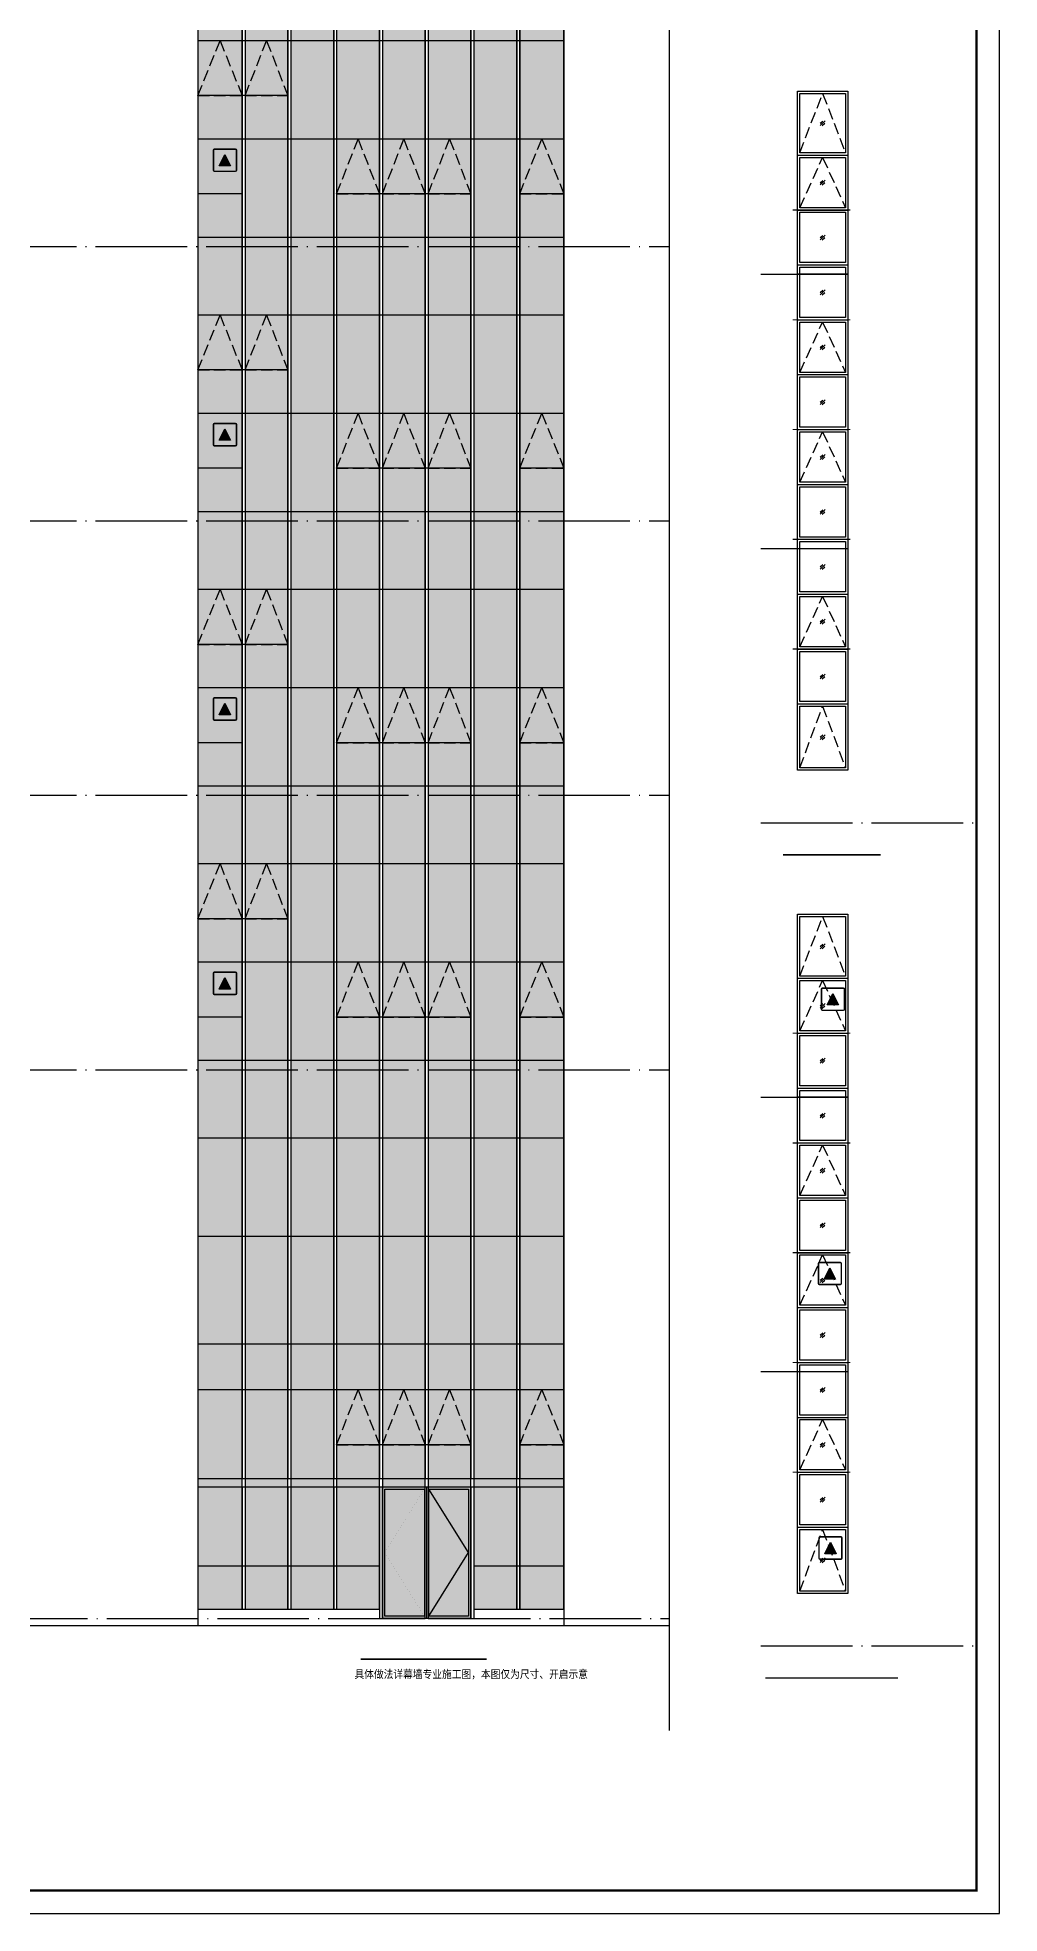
# Model space of a CAD drawing. Extents: x 6843040 to 15500510, y -6507076 to -4940511.
# Drawn here: x 7731645 to 7752670, y -6279856 to -6238834 of the extents above; entities that cross this region are included whole.
import ezdxf

# ---------------------------------------------------------------- set-up
doc = ezdxf.new("R2010")
doc.units = 0
doc.header["$LTSCALE"] = 1000
doc.header["$MEASUREMENT"] = 0
doc.linetypes.add('DASH', pattern=[0.35, 0.25, -0.1])
doc.linetypes.add('DOTE', pattern=[2.42, 2, -0.2, 0.02, -0.2])
for name, color, linetype in [('2-WALL-SOLID', 253, 'Continuous'), ('DIM_SYMB', 3, 'Continuous'), ('DOTE', 8, 'DOTE'), ('E_LINE_1', 1, 'Continuous'), ('E_LINE_3', 7, 'Continuous'), ('LT-dim 100', 253, 'Continuous'), ('LT-玻璃', 4, 'Continuous'), ('PUB_DIM', 3, 'Continuous'), ('PUB_HACTH', 8, 'Continuous'), ('PUB_HATCH', 8, 'Continuous'), ('PUB_TEXT', 7, 'Continuous'), ('PUB_TITLE', 4, 'Continuous'), ('WALL', 1, 'Continuous'), ('WINDOW', 4, 'Continuous')]:
    doc.layers.add(name, color=color, linetype=linetype)
doc.styles.add('_HZTXT', font='SIMPLEX', dxfattribs={"width": 0.9, "bigfont": 'HZTXT'})

# ---------------------------------------------------------------- blocks, each defined once
blk = doc.blocks.new('0911幕墙5')
at = {"layer": 'LT-玻璃'}
for p, q in [((8042021, -5840317), (8042021, -5889567)), ((8042989, -5840317), (8042989, -5886367)), ((8043054, -5840317), (8043054, -5886367)), ((8043989, -5840317), (8043989, -5886367)), ((8044054, -5840317), (8044054, -5886367)), ((8044989, -5840317), (8044989, -5886367)), ((8045054, -5840317), (8045054, -5886367)), ((8045989, -5840317), (8045989, -5886367)), ((8046054, -5840317), (8046054, -5886367)), ((8046989, -5840317), (8046989, -5886367)), ((8047054, -5840317), (8047054, -5886367)), ((8047989, -5840317), (8047989, -5886367)), ((8048054, -5840317), (8048054, -5886367)), ((8048989, -5840317), (8048989, -5886367)), ((8049054, -5840317), (8049054, -5886367)), ((8050021, -5840317), (8050021, -5889567))]:
    blk.add_line(p, q, dxfattribs=at)
at = {"layer": 'LT-玻璃', "ltscale": 1000}
for p, q in [((8050021, -5854917), (8042021, -5854917)), ((8043989, -5856117), (8042021, -5856117)), ((8050021, -5857067), (8042021, -5857067)), ((8042989, -5858267), (8042021, -5858267)), ((8047989, -5858267), (8045054, -5858267)), ((8050021, -5858267), (8049054, -5858267)), ((8050021, -5859217), (8042021, -5859217)), ((8050021, -5860917), (8042021, -5860917)), ((8043989, -5862117), (8042021, -5862117)), ((8050021, -5863067), (8042021, -5863067)), ((8042989, -5864267), (8042021, -5864267)), ((8047989, -5864267), (8045054, -5864267)), ((8050021, -5864267), (8049054, -5864267)), ((8050021, -5865217), (8042021, -5865217)), ((8050021, -5866917), (8042021, -5866917)), ((8043989, -5868117), (8042021, -5868117)), ((8050021, -5869067), (8042021, -5869067)), ((8042989, -5870267), (8042021, -5870267)), ((8047989, -5870267), (8045054, -5870267)), ((8050021, -5870267), (8049054, -5870267)), ((8050021, -5871217), (8042021, -5871217)), ((8050021, -5872917), (8042021, -5872917)), ((8043989, -5874117), (8042021, -5874117)), ((8043989, -5874117), (8042021, -5874117)), ((8050021, -5875067), (8042021, -5875067)), ((8042989, -5876267), (8042021, -5876267)), ((8047989, -5876267), (8045054, -5876267)), ((8050021, -5876267), (8049054, -5876267)), ((8050021, -5877217), (8042021, -5877217)), ((8050021, -5878917), (8042021, -5878917)), ((8050021, -5881067), (8042021, -5881067)), ((8050021, -5883417), (8042021, -5883417)), ((8050021, -5883417), (8042021, -5883417)), ((8050021, -5884417), (8042021, -5884417)), ((8047989, -5885617), (8045054, -5885617)), ((8050021, -5885617), (8049054, -5885617)), ((8050021, -5886367), (8042021, -5886367)), ((8042021, -5886537), (8046054, -5886537)), ((8047021, -5886537), (8047021, -5889417)), ((8047989, -5886537), (8050021, -5886537)), ((8042021, -5888267), (8045989, -5888267)), ((8048054, -5888267), (8050021, -5888267)), ((8042021, -5889217), (8045989, -5889217)), ((8048054, -5889217), (8050021, -5889217))]:
    blk.add_line(p, q, dxfattribs=at)
for points in [[(8046054, -5886537), (8047989, -5886537), (8047989, -5889417), (8046054, -5889417)], [(8046054, -5886537), (8047021, -5886537), (8047021, -5889417), (8046054, -5889417)], [(8046104, -5886587), (8046971, -5886587), (8046971, -5889367), (8046104, -5889367)], [(8047071, -5886587), (8047939, -5886587), (8047939, -5889367), (8047071, -5889367)]]:
    blk.add_lwpolyline(points, close=True, dxfattribs=at)
at = {"layer": 'LT-玻璃', "ltscale": 1000, "const_width": 0.7}
blk.add_lwpolyline([(8046971, -5886587), (8046104, -5887977), (8046971, -5889367)], dxfattribs=at)
at = {"layer": 'LT-玻璃', "ltscale": 1000}
blk.add_lwpolyline([(8047071, -5889367), (8047939, -5887977), (8047071, -5886587), (8047071, -5886587)], dxfattribs=at)
at = {"layer": 'WINDOW'}
for p, q in [((8042989, -5886537), (8042989, -5889217)), ((8043054, -5886537), (8043054, -5889217)), ((8043989, -5886537), (8043989, -5889217)), ((8044054, -5886537), (8044054, -5889217)), ((8044989, -5886537), (8044989, -5889217)), ((8045054, -5886537), (8045054, -5889217)), ((8045989, -5886537), (8045989, -5889417)), ((8046054, -5886537), (8046054, -5889417)), ((8047989, -5886537), (8047989, -5889417)), ((8048054, -5886537), (8048054, -5889417)), ((8048989, -5886537), (8048989, -5889217)), ((8049054, -5886537), (8049054, -5889217))]:
    blk.add_line(p, q, dxfattribs=at)
at = {"layer": 'WINDOW', "color": 8, "linetype": 'DASH'}
for points in [[(8042021, -5856117), (8042989, -5856117), (8042989, -5854917), (8042021, -5854917)], [(8043054, -5856117), (8043989, -5856117), (8043989, -5854917), (8043054, -5854917)], [(8045054, -5858267), (8045989, -5858267), (8045989, -5857067), (8045054, -5857067)], [(8046054, -5858267), (8046989, -5858267), (8046989, -5857067), (8046054, -5857067)], [(8047054, -5858267), (8047989, -5858267), (8047989, -5857067), (8047054, -5857067)], [(8049054, -5858267), (8050021, -5858267), (8050021, -5857067), (8049054, -5857067)], [(8042021, -5862117), (8042989, -5862117), (8042989, -5860917), (8042021, -5860917)], [(8043054, -5862117), (8043989, -5862117), (8043989, -5860917), (8043054, -5860917)], [(8045054, -5864267), (8045989, -5864267), (8045989, -5863067), (8045054, -5863067)], [(8046054, -5864267), (8046989, -5864267), (8046989, -5863067), (8046054, -5863067)], [(8047054, -5864267), (8047989, -5864267), (8047989, -5863067), (8047054, -5863067)], [(8049054, -5864267), (8050021, -5864267), (8050021, -5863067), (8049054, -5863067)], [(8042021, -5868117), (8042989, -5868117), (8042989, -5866917), (8042021, -5866917)], [(8043054, -5868117), (8043989, -5868117), (8043989, -5866917), (8043054, -5866917)], [(8045054, -5870267), (8045989, -5870267), (8045989, -5869067), (8045054, -5869067)], [(8046054, -5870267), (8046989, -5870267), (8046989, -5869067), (8046054, -5869067)], [(8047054, -5870267), (8047989, -5870267), (8047989, -5869067), (8047054, -5869067)], [(8049054, -5870267), (8050021, -5870267), (8050021, -5869067), (8049054, -5869067)], [(8042021, -5874117), (8042989, -5874117), (8042989, -5872917), (8042021, -5872917)], [(8043054, -5874117), (8043989, -5874117), (8043989, -5872917), (8043054, -5872917)], [(8045054, -5876267), (8045989, -5876267), (8045989, -5875067), (8045054, -5875067)], [(8046054, -5876267), (8046989, -5876267), (8046989, -5875067), (8046054, -5875067)], [(8047054, -5876267), (8047989, -5876267), (8047989, -5875067), (8047054, -5875067)], [(8049054, -5876267), (8050021, -5876267), (8050021, -5875067), (8049054, -5875067)], [(8045054, -5885617), (8045989, -5885617), (8045989, -5884417), (8045054, -5884417)], [(8046054, -5885617), (8046989, -5885617), (8046989, -5884417), (8046054, -5884417)], [(8047054, -5885617), (8047989, -5885617), (8047989, -5884417), (8047054, -5884417)], [(8049054, -5885617), (8050021, -5885617), (8050021, -5884417), (8049054, -5884417)]]:
    blk.add_lwpolyline(points, close=True, dxfattribs=at)
for points in [[(8042021, -5856117), (8042505, -5854917), (8042989, -5856117)], [(8043054, -5856117), (8043521, -5854917), (8043989, -5856117)], [(8045054, -5858267), (8045521, -5857067), (8045989, -5858267)], [(8046054, -5858267), (8046521, -5857067), (8046989, -5858267)], [(8047054, -5858267), (8047521, -5857067), (8047989, -5858267)], [(8049054, -5858267), (8049537, -5857067), (8050021, -5858267)], [(8042021, -5862117), (8042505, -5860917), (8042989, -5862117)], [(8043054, -5862117), (8043521, -5860917), (8043989, -5862117)], [(8045054, -5864267), (8045521, -5863067), (8045989, -5864267)], [(8046054, -5864267), (8046521, -5863067), (8046989, -5864267)], [(8047054, -5864267), (8047521, -5863067), (8047989, -5864267)], [(8049054, -5864267), (8049537, -5863067), (8050021, -5864267)], [(8042021, -5868117), (8042505, -5866917), (8042989, -5868117)], [(8043054, -5868117), (8043521, -5866917), (8043989, -5868117)], [(8045054, -5870267), (8045521, -5869067), (8045989, -5870267)], [(8046054, -5870267), (8046521, -5869067), (8046989, -5870267)], [(8047054, -5870267), (8047521, -5869067), (8047989, -5870267)], [(8049054, -5870267), (8049537, -5869067), (8050021, -5870267)], [(8042021, -5874117), (8042505, -5872917), (8042989, -5874117)], [(8043054, -5874117), (8043521, -5872917), (8043989, -5874117)], [(8045054, -5876267), (8045521, -5875067), (8045989, -5876267)], [(8046054, -5876267), (8046521, -5875067), (8046989, -5876267)], [(8047054, -5876267), (8047521, -5875067), (8047989, -5876267)], [(8049054, -5876267), (8049537, -5875067), (8050021, -5876267)], [(8045054, -5885617), (8045521, -5884417), (8045989, -5885617)], [(8046054, -5885617), (8046521, -5884417), (8046989, -5885617)], [(8047054, -5885617), (8047521, -5884417), (8047989, -5885617)], [(8049054, -5885617), (8049537, -5884417), (8050021, -5885617)]]:
    blk.add_lwpolyline(points, dxfattribs=at)
blk = doc.blocks.new('DSX')
at = {"layer": '2-WALL-SOLID'}
for p, q in [((503975789, 2501645805), (503975844, 2501645857)), ((503975790, 2501645829), (503975818, 2501645854)), ((503975813, 2501645805), (503975840, 2501645831))]:
    blk.add_line(p, q, dxfattribs=at)
blk = doc.blocks.new('消防救援标志')
at = {"layer": 'WALL'}
blk.add_hatch(color=256, dxfattribs=at).paths.add_polyline_path([(13378845, 1069457.5), (13377845, 1069457.5), (13378345, 1070457.5)])
for points in [[(13377445, 1070957.5), (13379245, 1070957.5, -0.41421356), (13379345, 1070857.5), (13379345, 1069057.5, -0.41421356), (13379245, 1068957.5), (13377445, 1068957.5, -0.41421356), (13377345, 1069057.5), (13377345, 1070857.5, -0.41421356)], [(13377445, 1070932.5), (13379245, 1070932.5, -0.41421356), (13379320, 1070857.5), (13379320, 1069057.5, -0.41421356), (13379245, 1068982.5), (13377445, 1068982.5, -0.41421356), (13377370, 1069057.5), (13377370, 1070857.5, -0.41421356)]]:
    blk.add_lwpolyline(points, format="xyb", close=True)
blk.add_lwpolyline([(13378845, 1069457.5), (13377845, 1069457.5), (13378345, 1070457.5)], close=True, dxfattribs=at)

msp = doc.modelspace()

# ---------------------------------------------------------------- hatches: boundary and pattern name
at = {"layer": 'PUB_HACTH'}
h = msp.add_hatch(dxfattribs=at)
h.set_pattern_fill('玻璃1', color=256, scale=150, style=0)
h.set_pattern_definition([(45, (-72100.6, -11048.2), (-734.82537, 734.82537), [336, -864]), (45, (-71956.6, -10988.2), (-734.82537, 734.82537), [144, -1056]), (45, (-72100.6, -10988.2), (-734.82537, 734.82537), [240, -960]), (45, (-72028.6, -11048.2), (806.10173, -806.10173), [300, -900]), (45, (-72100.6, -11108.2), (-734.82537, 734.82537), [480, -720]), (45, (-72100.6, -10928.2), (-734.82537, 734.82537), [120, -1080])])
h.paths.add_polyline_path([(7735150, -6273204.7), (7736117.5, -6273204.7), (7736117.5, -6224304.7), (7735150, -6224304.7)])
h = msp.add_hatch(dxfattribs=at)
h.set_pattern_fill('玻璃1', color=256, scale=150, style=0)
h.set_pattern_definition([(45, (-71068.1, -11048.2), (-734.82537, 734.82537), [336, -864]), (45, (-70924.1, -10988.2), (-734.82537, 734.82537), [144, -1056]), (45, (-71068.1, -10988.2), (-734.82537, 734.82537), [240, -960]), (45, (-70996.1, -11048.2), (806.10173, -806.10173), [300, -900]), (45, (-71068.1, -11108.2), (-734.82537, 734.82537), [480, -720]), (45, (-71068.1, -10928.2), (-734.82537, 734.82537), [120, -1080])])
h.paths.add_polyline_path([(7736182.5, -6273204.7), (7737117.5, -6273204.7), (7737117.5, -6224304.7), (7736182.5, -6224304.7)])
h = msp.add_hatch(dxfattribs=at)
h.set_pattern_fill('玻璃1', color=256, scale=150, style=0)
h.set_pattern_definition([(45, (-70068.1, -11048.2), (-734.82537, 734.82537), [336, -864]), (45, (-69924.1, -10988.2), (-734.82537, 734.82537), [144, -1056]), (45, (-70068.1, -10988.2), (-734.82537, 734.82537), [240, -960]), (45, (-69996.1, -11048.2), (806.10173, -806.10173), [300, -900]), (45, (-70068.1, -11108.2), (-734.82537, 734.82537), [480, -720]), (45, (-70068.1, -10928.2), (-734.82537, 734.82537), [120, -1080])])
h.paths.add_polyline_path([(7737182.5, -6273204.7), (7738117.5, -6273204.7), (7738117.5, -6224304.7), (7737182.5, -6224304.7)])
h = msp.add_hatch(dxfattribs=at)
h.set_pattern_fill('玻璃1', color=256, scale=150, style=0)
h.set_pattern_definition([(45, (-69068.1, -11048.2), (-734.82537, 734.82537), [336, -864]), (45, (-68924.1, -10988.2), (-734.82537, 734.82537), [144, -1056]), (45, (-69068.1, -10988.2), (-734.82537, 734.82537), [240, -960]), (45, (-68996.1, -11048.2), (806.10173, -806.10173), [300, -900]), (45, (-69068.1, -11108.2), (-734.82537, 734.82537), [480, -720]), (45, (-69068.1, -10928.2), (-734.82537, 734.82537), [120, -1080])])
h.paths.add_polyline_path([(7738182.5, -6273204.7), (7739117.5, -6273204.7), (7739117.5, -6224304.7), (7738182.5, -6224304.7)])
h = msp.add_hatch(dxfattribs=at)
h.set_pattern_fill('玻璃1', color=256, scale=150, style=0)
h.set_pattern_definition([(45, (-68068.1, -11048.2), (-734.82537, 734.82537), [336, -864]), (45, (-67924.1, -10988.2), (-734.82537, 734.82537), [144, -1056]), (45, (-68068.1, -10988.2), (-734.82537, 734.82537), [240, -960]), (45, (-67996.1, -11048.2), (806.10173, -806.10173), [300, -900]), (45, (-68068.1, -11108.2), (-734.82537, 734.82537), [480, -720]), (45, (-68068.1, -10928.2), (-734.82537, 734.82537), [120, -1080])])
h.paths.add_polyline_path([(7739182.5, -6273404.7), (7740117.5, -6273404.7), (7740117.5, -6224304.7), (7739182.5, -6224304.7)])
h = msp.add_hatch(dxfattribs=at)
h.set_pattern_fill('玻璃1', color=256, scale=150, style=0)
h.set_pattern_definition([(45, (-67067.8, -11048.2), (-734.82537, 734.82537), [336, -864]), (45, (-66923.8, -10988.2), (-734.82537, 734.82537), [144, -1056]), (45, (-67067.8, -10988.2), (-734.82537, 734.82537), [240, -960]), (45, (-66995.8, -11048.2), (806.10173, -806.10173), [300, -900]), (45, (-67067.8, -11108.2), (-734.82537, 734.82537), [480, -720]), (45, (-67067.8, -10928.2), (-734.82537, 734.82537), [120, -1080])])
h.paths.add_polyline_path([(7740182.8, -6273404.7), (7741117.8, -6273404.7), (7741117.8, -6224304.7), (7740182.8, -6224304.7)])
h = msp.add_hatch(dxfattribs=at)
h.set_pattern_fill('玻璃1', color=256, scale=150, style=0)
h.set_pattern_definition([(45, (-66068.1, -11048.2), (-734.82537, 734.82537), [336, -864]), (45, (-65924.1, -10988.2), (-734.82537, 734.82537), [144, -1056]), (45, (-66068.1, -10988.2), (-734.82537, 734.82537), [240, -960]), (45, (-65996.1, -11048.2), (806.10173, -806.10173), [300, -900]), (45, (-66068.1, -11108.2), (-734.82537, 734.82537), [480, -720]), (45, (-66068.1, -10928.2), (-734.82537, 734.82537), [120, -1080])])
h.paths.add_polyline_path([(7741182.5, -6273204.7), (7742117.5, -6273204.7), (7742117.5, -6224304.7), (7741182.5, -6224304.7)])
h = msp.add_hatch(dxfattribs=at)
h.set_pattern_fill('玻璃1', color=256, scale=150, style=0)
h.set_pattern_definition([(45, (-65068.1, -11048.2), (-734.82537, 734.82537), [336, -864]), (45, (-64924.1, -10988.2), (-734.82537, 734.82537), [144, -1056]), (45, (-65068.1, -10988.2), (-734.82537, 734.82537), [240, -960]), (45, (-64996.1, -11048.2), (806.10173, -806.10173), [300, -900]), (45, (-65068.1, -11108.2), (-734.82537, 734.82537), [480, -720]), (45, (-65068.1, -10928.2), (-734.82537, 734.82537), [120, -1080])])
h.paths.add_polyline_path([(7742182.5, -6273204.7), (7743150, -6273204.7), (7743150, -6224304.7), (7742182.5, -6224304.7)])

# ---------------------------------------------------------------- linework, layer by layer
at = {"layer": 'DIM_SYMB', "const_width": 35}
for points in [[(7747937.7, -6256706.2), (7750071.6, -6256706.2)], [(7738710.6, -6274295.8), (7741460.1, -6274295.8)], [(7747556.1, -6274706.2), (7750453.2, -6274706.2)]]:
    msp.add_lwpolyline(points, dxfattribs=at)
at = {"layer": 'DOTE'}
for p, q in [((7713553, -6243404.7), (7745456.7, -6243404.7)), ((7747455.2, -6244006.5), (7749355.2, -6244006.5)), ((7713553, -6249404.7), (7745456.7, -6249404.7)), ((7747455.2, -6250006.5), (7749355.2, -6250006.5)), ((7713553, -6255404.7), (7745456.7, -6255404.7)), ((7747455.2, -6256006.5), (7752169.9, -6256006.5)), ((7713553, -6261404.7), (7745456.7, -6261404.7)), ((7747455.2, -6262006.5), (7749355.2, -6262006.5)), ((7747455.2, -6268006.5), (7749355.2, -6268006.5)), ((7713797.5, -6273404.7), (7745456.7, -6273404.7)), ((7747455.2, -6274006.5), (7752169.9, -6274006.5))]:
    msp.add_line(p, q, dxfattribs=at)
at = {"layer": 'E_LINE_1'}
msp.add_lwpolyline([(7713947.5, -6273554.7), (7745456.7, -6273554.7)], dxfattribs=at)
at = {"layer": 'E_LINE_3'}
for points in [[(7748255.2, -6240006.5), (7749355.2, -6240006.5), (7749355.2, -6254856.5), (7748255.2, -6254856.5)], [(7748255.2, -6258006.5), (7749355.2, -6258006.5), (7749355.2, -6272856.5), (7748255.2, -6272856.5)]]:
    msp.add_lwpolyline(points, close=True, dxfattribs=at)
at = {"layer": 'PUB_DIM', "const_width": 25}
for points in [[(7749408.8, -6242606.5), (7748147.7, -6242606.5)], [(7749408.8, -6245006.5), (7748147.7, -6245006.5)], [(7749408.8, -6247406.5), (7748147.7, -6247406.5)], [(7749408.8, -6249806.5), (7748147.7, -6249806.5)], [(7749408.8, -6252206.5), (7748147.7, -6252206.5)], [(7749408.8, -6260606.5), (7748147.7, -6260606.5)], [(7749408.8, -6263006.5), (7748147.7, -6263006.5)], [(7749408.8, -6265406.5), (7748147.7, -6265406.5)], [(7749408.8, -6267806.5), (7748147.7, -6267806.5)], [(7749408.8, -6270206.5), (7748147.7, -6270206.5)]]:
    msp.add_lwpolyline(points, dxfattribs=at)
at = {"layer": 'PUB_HACTH'}
for points in [[(7735150, -6273204.7), (7736117.5, -6273204.7), (7736117.5, -6224304.7), (7735150, -6224304.7)], [(7736182.5, -6273204.7), (7737117.5, -6273204.7), (7737117.5, -6224304.7), (7736182.5, -6224304.7)], [(7737182.5, -6273204.7), (7738117.5, -6273204.7), (7738117.5, -6224304.7), (7737182.5, -6224304.7)], [(7738182.5, -6273204.7), (7739117.5, -6273204.7), (7739117.5, -6224304.7), (7738182.5, -6224304.7)], [(7739182.5, -6273404.7), (7740117.5, -6273404.7), (7740117.5, -6224304.7), (7739182.5, -6224304.7)], [(7740182.8, -6273404.7), (7741117.8, -6273404.7), (7741117.8, -6224304.7), (7740182.8, -6224304.7)], [(7741182.5, -6273204.7), (7742117.5, -6273204.7), (7742117.5, -6224304.7), (7741182.5, -6224304.7)], [(7742182.5, -6273204.7), (7743150, -6273204.7), (7743150, -6224304.7), (7742182.5, -6224304.7)]]:
    msp.add_lwpolyline(points, close=True, dxfattribs=at)
at = {"layer": 'PUB_TITLE'}
msp.add_lwpolyline([(7710619.9, -6279855.6), (7752669.9, -6279855.6), (7752669.9, -6220405.6), (7710619.9, -6220405.6)], close=True, dxfattribs=at)
at = {"layer": 'PUB_TITLE', "const_width": 50}
msp.add_lwpolyline([(7711119.9, -6279355.6), (7752169.9, -6279355.6), (7752169.9, -6221655.6), (7711119.9, -6221655.6)], close=True, dxfattribs=at)
at = {"layer": 'PUB_TITLE'}
msp.add_lwpolyline([(7745456.7, -6275855.6), (7745456.7, -6221655.6)], dxfattribs=at)
at = {"layer": 'WINDOW'}
for points in [[(7748305.2, -6240056.5), (7749305.2, -6240056.5), (7749305.2, -6241356.5), (7748305.2, -6241356.5)], [(7748305.2, -6241456.5), (7749305.2, -6241456.5), (7749305.2, -6242556.5), (7748305.2, -6242556.5)], [(7748305.2, -6242656.5), (7749305.2, -6242656.5), (7749305.2, -6243756.5), (7748305.2, -6243756.5)], [(7748305.2, -6243856.5), (7749305.2, -6243856.5), (7749305.2, -6244956.5), (7748305.2, -6244956.5)], [(7748305.2, -6245056.5), (7749305.2, -6245056.5), (7749305.2, -6246156.5), (7748305.2, -6246156.5)], [(7748305.2, -6246256.5), (7749305.2, -6246256.5), (7749305.2, -6247356.5), (7748305.2, -6247356.5)], [(7748305.2, -6247456.5), (7749305.2, -6247456.5), (7749305.2, -6248556.5), (7748305.2, -6248556.5)], [(7748305.2, -6248656.5), (7749305.2, -6248656.5), (7749305.2, -6249756.5), (7748305.2, -6249756.5)], [(7748305.2, -6249856.5), (7749305.2, -6249856.5), (7749305.2, -6250956.5), (7748305.2, -6250956.5)], [(7748305.2, -6251056.5), (7749305.2, -6251056.5), (7749305.2, -6252156.5), (7748305.2, -6252156.5)], [(7748305.2, -6252256.5), (7749305.2, -6252256.5), (7749305.2, -6253356.5), (7748305.2, -6253356.5)], [(7748305.2, -6253456.5), (7749305.2, -6253456.5), (7749305.2, -6254806.5), (7748305.2, -6254806.5)], [(7748305.2, -6258056.5), (7749305.2, -6258056.5), (7749305.2, -6259356.5), (7748305.2, -6259356.5)], [(7748305.2, -6259456.5), (7749305.2, -6259456.5), (7749305.2, -6260556.5), (7748305.2, -6260556.5)], [(7748305.2, -6260656.5), (7749305.2, -6260656.5), (7749305.2, -6261756.5), (7748305.2, -6261756.5)], [(7748305.2, -6261856.5), (7749305.2, -6261856.5), (7749305.2, -6262956.5), (7748305.2, -6262956.5)], [(7748305.2, -6263056.5), (7749305.2, -6263056.5), (7749305.2, -6264156.5), (7748305.2, -6264156.5)], [(7748305.2, -6264256.5), (7749305.2, -6264256.5), (7749305.2, -6265356.5), (7748305.2, -6265356.5)], [(7748305.2, -6265456.5), (7749305.2, -6265456.5), (7749305.2, -6266556.5), (7748305.2, -6266556.5)], [(7748305.2, -6266656.5), (7749305.2, -6266656.5), (7749305.2, -6267756.5), (7748305.2, -6267756.5)], [(7748305.2, -6267856.5), (7749305.2, -6267856.5), (7749305.2, -6268956.5), (7748305.2, -6268956.5)], [(7748305.2, -6269056.5), (7749305.2, -6269056.5), (7749305.2, -6270156.5), (7748305.2, -6270156.5)], [(7748305.2, -6270256.5), (7749305.2, -6270256.5), (7749305.2, -6271356.5), (7748305.2, -6271356.5)], [(7748305.2, -6271456.5), (7749305.2, -6271456.5), (7749305.2, -6272806.5), (7748305.2, -6272806.5)]]:
    msp.add_lwpolyline(points, close=True, dxfattribs=at)
at = {"layer": 'WINDOW', "color": 8, "linetype": 'DASH'}
for points in [[(7748305.2, -6241356.5), (7748805.2, -6240056.5), (7749305.2, -6241356.5)], [(7748305.2, -6242556.5), (7748805.2, -6241456.5), (7749305.2, -6242556.5)], [(7748305.2, -6246156.5), (7748805.2, -6245056.5), (7749305.2, -6246156.5)], [(7748305.2, -6248556.5), (7748805.2, -6247456.5), (7749305.2, -6248556.5)], [(7748305.2, -6252156.5), (7748805.2, -6251056.5), (7749305.2, -6252156.5)], [(7748305.2, -6254806.5), (7748805.2, -6253456.5), (7749305.2, -6254806.5)], [(7748305.2, -6259356.5), (7748805.2, -6258056.5), (7749305.2, -6259356.5)], [(7748305.2, -6260556.5), (7748805.2, -6259456.5), (7749305.2, -6260556.5)], [(7748305.2, -6264156.5), (7748805.2, -6263056.5), (7749305.2, -6264156.5)], [(7748305.2, -6266556.5), (7748805.2, -6265456.5), (7749305.2, -6266556.5)], [(7748305.2, -6270156.5), (7748805.2, -6269056.5), (7749305.2, -6270156.5)], [(7748305.2, -6272806.5), (7748805.2, -6271456.5), (7749305.2, -6272806.5)]]:
    msp.add_lwpolyline(points, dxfattribs=at)
at = {"layer": 'WINDOW'}
for points in [[(7748255.2, -6241406.5), (7749355.2, -6241406.5)], [(7748255.2, -6241406.5), (7749355.2, -6241406.5)], [(7748255.2, -6242606.5), (7749355.2, -6242606.5)], [(7748255.2, -6243806.5), (7749355.2, -6243806.5)], [(7749355.2, -6244006.5), (7748255.2, -6244006.5)], [(7748255.2, -6245006.5), (7749355.2, -6245006.5)], [(7748255.2, -6246206.5), (7749355.2, -6246206.5)], [(7748255.2, -6247406.5), (7749355.2, -6247406.5)], [(7748255.2, -6248606.5), (7749355.2, -6248606.5)], [(7748255.2, -6249806.5), (7749355.2, -6249806.5)], [(7748255.2, -6251006.5), (7749355.2, -6251006.5)], [(7748255.2, -6252206.5), (7749355.2, -6252206.5)], [(7748255.2, -6253406.5), (7749355.2, -6253406.5)], [(7748255.2, -6259406.5), (7749355.2, -6259406.5)], [(7748255.2, -6259406.5), (7749355.2, -6259406.5)], [(7748255.2, -6260606.5), (7749355.2, -6260606.5)], [(7748255.2, -6261806.5), (7749355.2, -6261806.5)], [(7749355.2, -6262006.5), (7748255.2, -6262006.5)], [(7748255.2, -6263006.5), (7749355.2, -6263006.5)], [(7748255.2, -6264206.5), (7749355.2, -6264206.5)], [(7748255.2, -6265406.5), (7749355.2, -6265406.5)], [(7748255.2, -6266606.5), (7749355.2, -6266606.5)], [(7748255.2, -6267806.5), (7749355.2, -6267806.5)], [(7748255.2, -6269006.5), (7749355.2, -6269006.5)], [(7748255.2, -6270206.5), (7749355.2, -6270206.5)], [(7748255.2, -6271406.5), (7749355.2, -6271406.5)]]:
    msp.add_lwpolyline(points, dxfattribs=at)

# ---------------------------------------------------------------- block references
at = {"xscale": 0.25, "yscale": 0.25, "zscale": 0.25}
for p in [(4391154.2, -6509006.1), (4391154.2, -6515006.1), (4391154.2, -6521006.1), (4391154.2, -6527006.1), (4404443.6, -6527352.3), (4404377.3, -6533350.2), (4404389.3, -6539352)]:
    msp.add_blockref('消防救援标志', p, dxfattribs=at)
at = {"layer": 'LT-dim 100'}
msp.add_blockref('0911幕墙5', (-306871.1, -383987.3), dxfattribs=at)
at = {"layer": 'PUB_HATCH', "xscale": 2, "yscale": 2, "zscale": 2}
for p in [(-1000202827.8, -5009532368.5), (-1000202827.8, -5009533668.5), (-1000202827.8, -5009534868.5), (-1000202827.8, -5009536068.5), (-1000202827.8, -5009537268.5), (-1000202827.8, -5009538468.5), (-1000202827.8, -5009539668.5), (-1000202827.8, -5009540868.5), (-1000202827.8, -5009542068.5), (-1000202827.8, -5009543268.5), (-1000202827.8, -5009544468.5), (-1000202827.8, -5009545793.5), (-1000202827.8, -5009550368.5), (-1000202827.8, -5009551668.5), (-1000202827.8, -5009552868.5), (-1000202827.8, -5009554068.5), (-1000202827.8, -5009555268.5), (-1000202827.8, -5009556468.5), (-1000202827.8, -5009557668.5), (-1000202827.8, -5009558868.5), (-1000202827.8, -5009560068.5), (-1000202827.8, -5009561268.5), (-1000202827.8, -5009562468.5), (-1000202827.8, -5009563793.5)]:
    msp.add_blockref('DSX', p, dxfattribs=at)

# ---------------------------------------------------------------- texts
at = {"layer": 'PUB_TEXT', "linetype": 'ByBlock', "style": '_HZTXT', "width": 0.9}
msp.add_text('具体做法详幕墙专业施工图，本图仅为尺寸、开启示意', height=175, dxfattribs=at).set_placement((7738572.3, -6274728.3))

doc.saveas('drawing.dxf')
